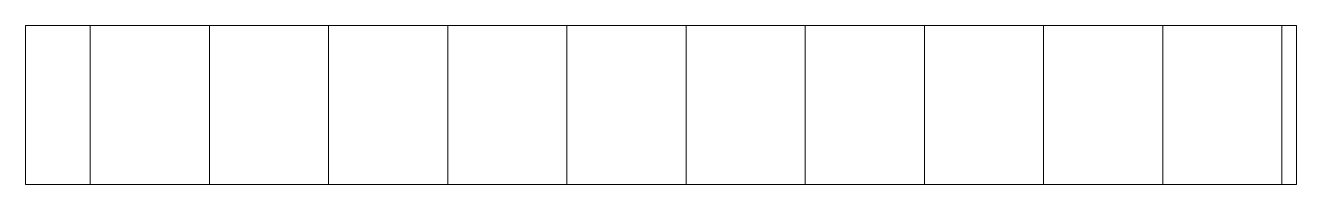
# Model space of a CAD drawing. Header units: metres. Extents: x -712.6 to -672.6, y 0 to 5.
import ezdxf

# ---------------------------------------------------------------- set-up
doc = ezdxf.new("R2010")
doc.units = ezdxf.units.M
doc.layers.add('A-DETL-GENF', color=92, linetype='Continuous', lineweight=18)

# ---------------------------------------------------------------- blocks, each defined once
blk = doc.blocks.new('30 tochtwerendband - B 40-2436244-00_0 Basismaterialen')
at = {"layer": 'A-DETL-GENF', "lineweight": 13}
h = blk.add_hatch(dxfattribs=at)
h.set_pattern_fill('FP_709', color=256, style=0, pattern_type=2)
h.set_pattern_definition([(90, (11484.418, -1172.9), (-3.75, 2e-16), [])])
h.paths.add_polyline_path([(-672.619, 0), (-672.619, 5), (-712.619, 5), (-712.619, 0)])
at = {"layer": 'A-DETL-GENF'}
for p, q in [((-672.619, 5), (-712.619, 5)), ((-712.619, 5), (-712.619, 0)), ((-672.619, 5), (-712.619, 5)), ((-712.619, 5), (-712.619, 0)), ((-672.619, 0), (-672.619, 5)), ((-672.619, 0), (-672.619, 5)), ((-712.619, 0), (-672.619, 0)), ((-712.619, 0), (-672.619, 0))]:
    blk.add_line(p, q, dxfattribs=at)

msp = doc.modelspace()

# ---------------------------------------------------------------- block references
msp.add_blockref('30 tochtwerendband - B 40-2436244-00_0 Basismaterialen', (0, 0))

doc.saveas('drawing.dxf')
